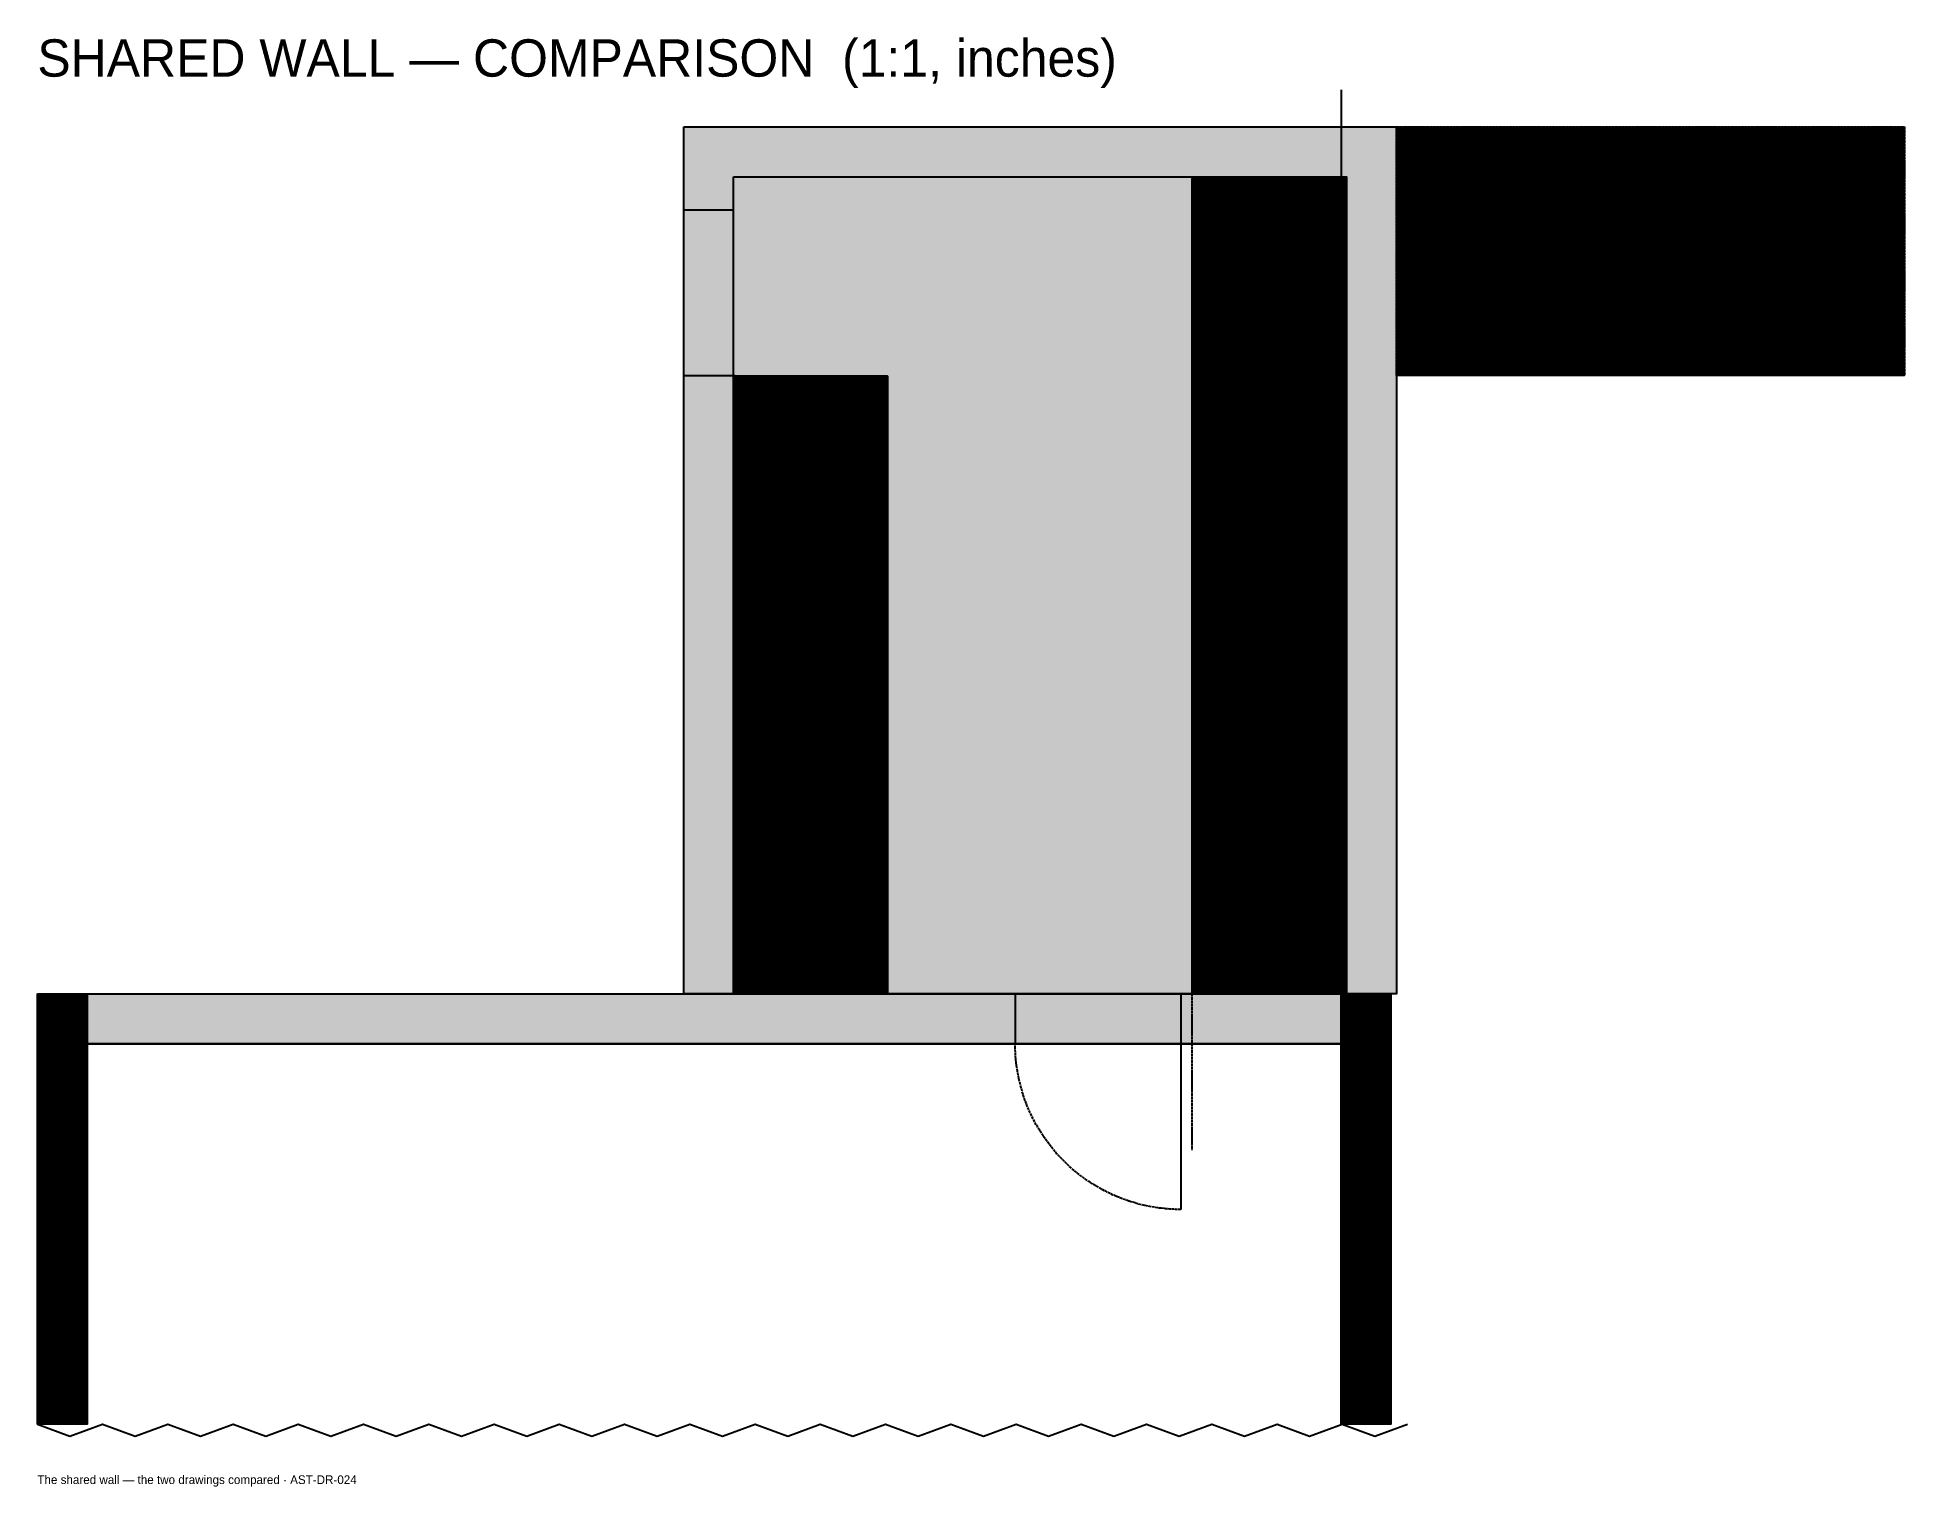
# Model space of a CAD drawing. Header units: inches. Extents: x 0 to 338, y -9 to 253.
import ezdxf

# ---------------------------------------------------------------- set-up
doc = ezdxf.new("R2010")
doc.units = ezdxf.units.IN
doc.header["$MEASUREMENT"] = 0
doc.linetypes.add('DASHED', pattern=[0.6, 0.5, -0.1])
doc.layers.add('Shared wall — comparison', color=7, linetype='Continuous')
doc.layers.add('Shared wall — comparison hatch', color=8, linetype='Continuous')

msp = doc.modelspace()

# ---------------------------------------------------------------- hatches: boundary and pattern name
at = {"layer": 'Shared wall — comparison hatch'}
h = msp.add_hatch(dxfattribs=at)
h.set_pattern_fill('ANSI31', scale=0.15748031)
h.paths.add_polyline_path([(117.01, 237.09), (246.02, 237.09), (246.02, 80.08), (117.01, 80.08), (117.01, 237.09)])
h = msp.add_hatch(dxfattribs=at)
h.set_pattern_fill('ANSI31', scale=0.15748031)
h.paths.add_polyline_path([(246.02, 237.09), (338.03, 237.09), (338.03, 192.09), (246.02, 192.09), (246.02, 237.09)])
h = msp.add_hatch(dxfattribs=at)
h.set_pattern_fill('ANSI31', scale=0.15748031)
h.paths.add_polyline_path([(209.02, 228.07), (237.01, 228.07), (237.01, 80.08), (209.02, 80.08), (209.02, 228.07)])
h = msp.add_hatch(dxfattribs=at)
h.set_pattern_fill('ANSI31', scale=0.15748031)
h.paths.add_polyline_path([(126.02, 192.09), (154.02, 192.09), (154.02, 80.08), (126.02, 80.08), (126.02, 192.09)])
h = msp.add_hatch(dxfattribs=at)
h.set_pattern_fill('ANSI31', scale=0.1574803)
h.paths.add_polyline_path([(0, 80.08), (9.02, 80.08), (9.02, 2.17), (0, 2.17), (0, 80.08)])
h = msp.add_hatch(dxfattribs=at)
h.set_pattern_fill('ANSI31', scale=0.15748031)
h.paths.add_polyline_path([(9.02, 80.08), (236.02, 80.08), (236.02, 71.06), (9.02, 71.06), (9.02, 80.08)])
h = msp.add_hatch(dxfattribs=at)
h.set_pattern_fill('ANSI31', scale=0.15748031)
h.paths.add_polyline_path([(236.02, 80.08), (245.04, 80.08), (245.04, 2.17), (236.02, 2.17), (236.02, 80.08)])

# ---------------------------------------------------------------- linework, layer by layer
at = {"layer": 'Shared wall — comparison'}
for p, q in [((236.02, 243.82), (236.02, 2.17)), ((117.01, 222.09), (126.02, 222.09)), ((117.01, 192.09), (126.02, 192.09)), ((177.01, 80.08), (177.01, 71.06)), ((207.01, 80.08), (207.01, 71.06)), ((9.02, 71.06), (236.02, 71.06)), ((207.01, 71.06), (207.01, 41.06))]:
    msp.add_line(p, q, dxfattribs=at)
at = {"layer": 'Shared wall — comparison', "linetype": 'DASHED'}
msp.add_line((209.02, 90.31), (209.02, 51.81), dxfattribs=at)
at = {"layer": 'Shared wall — comparison'}
for points in [[(117.01, 237.09), (246.02, 237.09), (246.02, 80.08), (117.01, 80.08), (117.01, 237.09)], [(126.02, 228.07), (237.01, 228.07), (237.01, 80.08), (126.02, 80.08), (126.02, 228.07)], [(0, 80.08), (9.02, 80.08), (9.02, 2.17), (0, 2.17), (0, 80.08)], [(9.02, 80.08), (236.02, 80.08), (236.02, 71.06), (9.02, 71.06), (9.02, 80.08)], [(236.02, 80.08), (245.04, 80.08), (245.04, 2.17), (236.02, 2.17), (236.02, 80.08)], [(0, 2.17), (5.91, 0), (11.81, 2.17), (17.72, 0), (23.62, 2.17), (29.53, 0), (35.43, 2.17), (41.34, 0), (47.24, 2.17), (53.15, 0), (59.06, 2.17), (64.96, 0), (70.87, 2.17), (76.77, 0), (82.68, 2.17), (88.58, 0), (94.49, 2.17), (100.39, 0), (106.3, 2.17), (112.2, 0), (118.11, 2.17), (124.02, 0), (129.92, 2.17), (135.83, 0), (141.73, 2.17), (147.64, 0), (153.54, 2.17), (159.45, 0), (165.35, 2.17), (171.26, 0), (177.17, 2.17), (183.07, 0), (188.98, 2.17), (194.88, 0), (200.79, 2.17), (206.69, 0), (212.6, 2.17), (218.5, 0), (224.41, 2.17), (230.31, 0), (236.22, 2.17), (242.13, 0), (248.03, 2.17)]]:
    msp.add_lwpolyline(points, dxfattribs=at)
at = {"layer": 'Shared wall — comparison', "linetype": 'DASHED'}
msp.add_lwpolyline([(246.02, 237.09), (338.03, 237.09), (338.03, 192.09), (246.02, 192.09), (246.02, 237.09)], dxfattribs=at)
msp.add_open_spline([(207.01, 41.06), (201.74, 41.06), (196.57, 42.45), (192.01, 45.08), (187.45, 47.72), (183.66, 51.5), (181.03, 56.06), (178.39, 60.62), (177.01, 65.8), (177.01, 71.06)], degree=3, knots=[0, 0, 0, 0, 1, 1, 1, 2, 2, 2, 3, 3, 3, 3], dxfattribs=at)

# ---------------------------------------------------------------- texts
at = {"layer": 'LABELS'}
for s, height, p in [('SHARED WALL — COMPARISON  (1:1, inches)', 6.7606, (0, 246.18)), ('The shared wall — the two drawings compared · AST-DR-024', 1.5748, (0, -8.66))]:
    msp.add_text(s, height=height, dxfattribs=at).set_placement(p)

doc.saveas('drawing.dxf')
